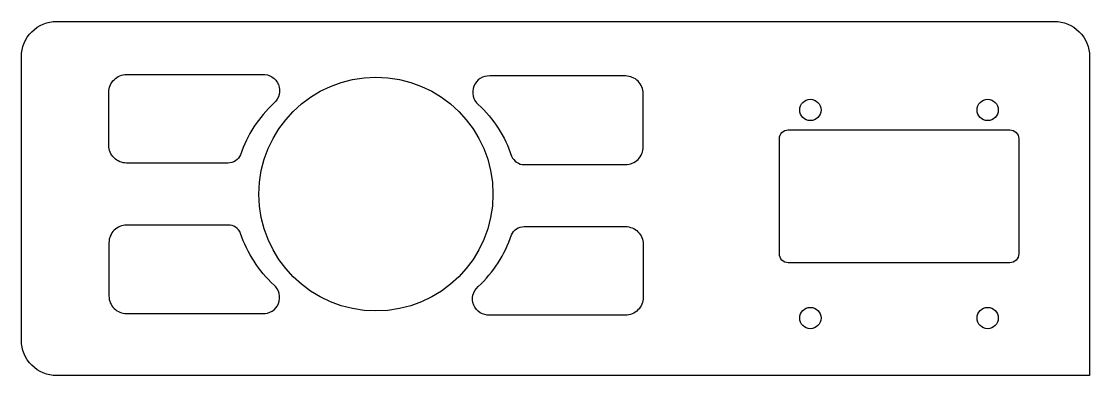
# Model space of a CAD drawing. Header units: inches. Extents: x -153 to -32, y -115 to -75.
import ezdxf

# ---------------------------------------------------------------- set-up
doc = ezdxf.new("R2010")
doc.units = ezdxf.units.IN
doc.header["$MEASUREMENT"] = 0

msp = doc.modelspace()

# ---------------------------------------------------------------- linework, layer by layer
for points in [[(-149, -75), (-36.5, -75, -0.414214), (-32.5, -79), (-32.5, -115), (-149, -115, -0.414214), (-153, -111), (-153, -79, -0.414214)], [(-128.28, -90.06), (-128.28, -90.06, -0.308111), (-129.7, -91), (-141.13, -91, -0.414214), (-143.13, -89), (-143.13, -83, -0.414214), (-141.13, -81), (-125.82, -81, -0.717547), (-124.51, -84.23, 0.125961)], [(-97.7, -90.22), (-97.7, -90.22, 0.308111), (-96.27, -91.17), (-84.85, -91.17, 0.414214), (-82.85, -89.17), (-82.85, -83.17, 0.414214), (-84.85, -81.17), (-100.15, -81.17, 0.717547), (-101.46, -84.39, -0.125961)], [(-66.5, -87.25), (-41.5, -87.25, -0.414214), (-40.5, -88.25), (-40.5, -101.25, -0.414214), (-41.5, -102.25), (-66.5, -102.25, -0.414214), (-67.5, -101.25), (-67.5, -88.25, -0.414214)], [(-128.27, -98.94), (-128.27, -98.94, 0.308111), (-129.69, -98), (-141.12, -98, 0.414214), (-143.12, -100), (-143.12, -106, 0.414214), (-141.12, -108), (-125.81, -108, 0.717547), (-124.5, -104.77, -0.125961)], [(-97.71, -99.11), (-97.71, -99.11, -0.308111), (-96.28, -98.17), (-84.86, -98.17, -0.414214), (-82.86, -100.17), (-82.86, -106.17, -0.414214), (-84.86, -108.17), (-100.16, -108.17, -0.717547), (-101.47, -104.94, 0.125961)]]:
    msp.add_lwpolyline(points, format="xyb", close=True)
for centre, radius in [((-113, -94.5), 13.2), ((-64, -85), 1.2), ((-44, -85), 1.2), ((-64, -108.5), 1.2), ((-44, -108.5), 1.2)]:
    msp.add_circle(centre, radius)

doc.saveas('drawing.dxf')
